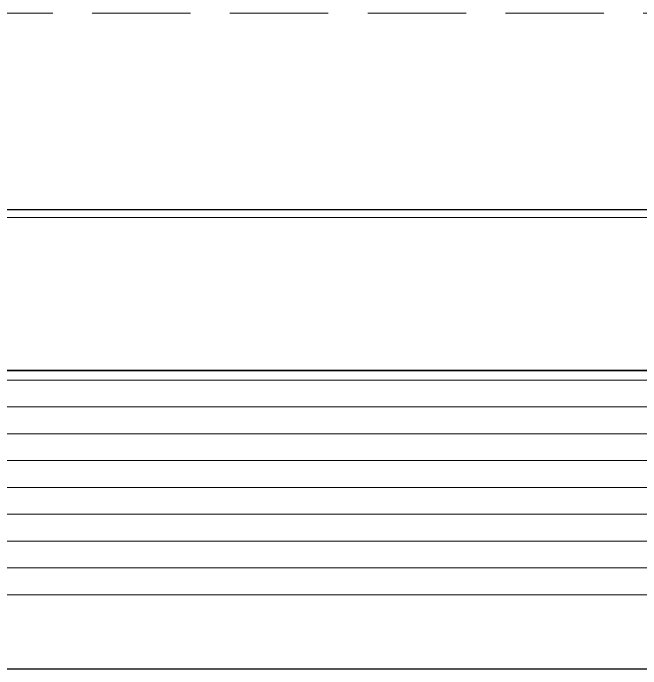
# Model space of a CAD drawing. Extents: x 27938 to 725830, y -209821 to 1628073.
# Drawn here: x 280796 to 281275, y 363724 to 364224 of the extents above; entities that cross this region are included whole.
import ezdxf

# ---------------------------------------------------------------- set-up
doc = ezdxf.new("R2010")
doc.units = 0
doc.header["$LTSCALE"] = 1000
doc.header["$MEASUREMENT"] = 0
doc.linetypes.add('DASH', pattern=[0.35, 0.25, -0.1])
doc.layers.add('平面-看线', color=45, linetype='Continuous', lineweight=15)
doc.layers.add('平面-空调预留孔', color=173, linetype='Continuous', lineweight=15)
doc.layers.add('看线', color=251, linetype='Continuous')

# ---------------------------------------------------------------- blocks, each defined once
blk = doc.blocks.new('gdgdgdrgdfsfs')
at = {"layer": '平面-空调预留孔'}
for p, q in [((703030.02, 763961.62), (701455.02, 763961.62)), ((703023.86, 763845.19), (701461.18, 763845.19)), ((703023.86, 763844.89), (701461.18, 763844.89)), ((703023.86, 763837.79), (701461.18, 763837.79)), ((703026.17, 763817.33), (701458.87, 763817.33)), ((703026.17, 763796.87), (701458.87, 763796.87)), ((703026.17, 763776.42), (701458.87, 763776.42)), ((703026.17, 763755.96), (701458.87, 763755.96)), ((703026.17, 763735.5), (701458.87, 763735.5)), ((703026.17, 763715.04), (701458.87, 763715.04)), ((703026.17, 763694.59), (701458.87, 763694.59)), ((703026.17, 763674.13), (701458.87, 763674.13))]:
    blk.add_line(p, q, dxfattribs=at)

msp = doc.modelspace()

# ---------------------------------------------------------------- linework, layer by layer
at = {"layer": '平面-看线', "linetype": 'DASH', "ltscale": 0.3}
msp.add_line((275816.58, 364223.72), (281716.58, 364223.72), dxfattribs=at)
at = {"layer": '看线', "color": 202, "ltscale": 0.5}
for points in [[(281716.58, 364073.72), (275816.58, 364073.72)], [(279716.58, 364073.72), (279716.58, 363723.72), (281716.58, 363723.72), (281716.58, 364073.72)]]:
    msp.add_lwpolyline(points, dxfattribs=at)

# ---------------------------------------------------------------- block references
at = {"layer": '平面-空调预留孔', "xscale": -1}
msp.add_blockref('gdgdgdrgdfsfs', (982959.1, -399893.83), dxfattribs=at)

doc.saveas('drawing.dxf')
